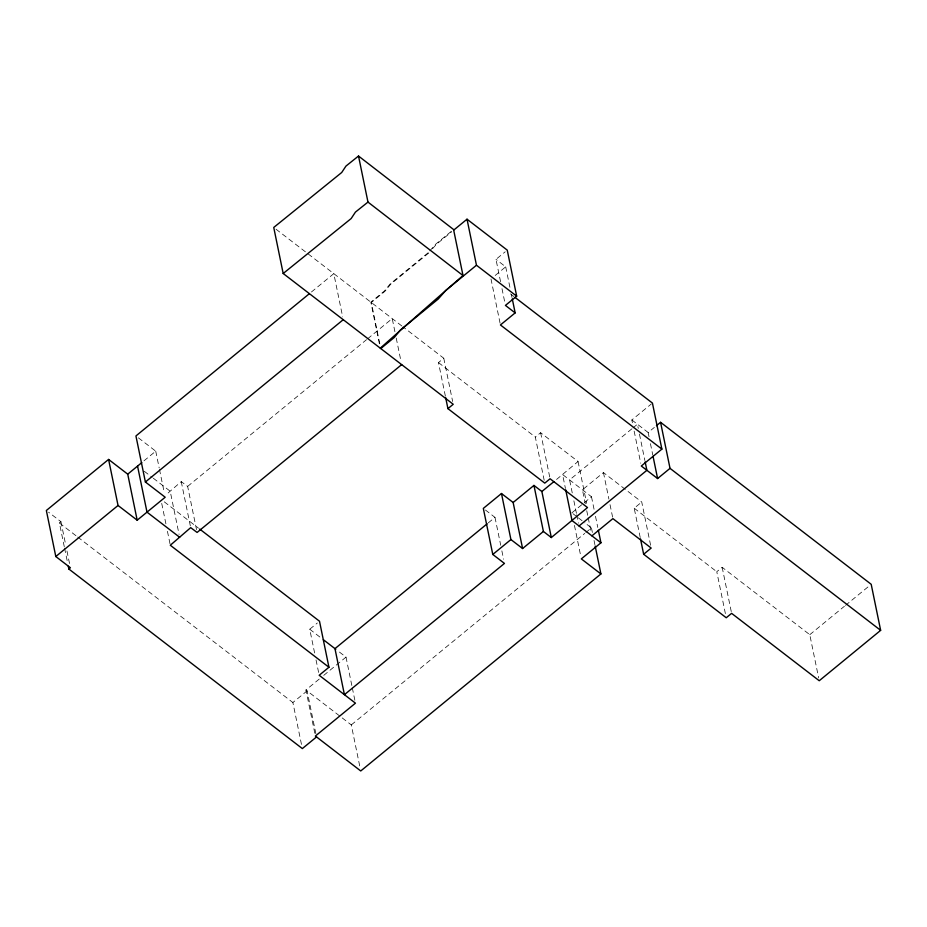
<?xml version="1.0" encoding="UTF-8"?>
<svg xmlns="http://www.w3.org/2000/svg" width="927" height="927" viewBox="0 0 927 927"><rect width="100%" height="100%" fill="white"/><g stroke="black" fill="none" stroke-linecap="round" stroke-linejoin="round"><path stroke-width="0.7" stroke-dasharray="4.63 3.48" d="M432.561 248.656L436.385 244.322L451.681 231.773M429.78 250.869L435.899 243.998L452.457 230.406M196.524 529.653L187.648 486.397L181.24 481.611L166.049 494.763M544.195 480.325L535.319 437.069L540.626 432.712L578.066 461.507L556.038 479.885M311.437 291.993L333.801 273.65L342.677 316.907M64.276 546.698L59.409 522.979L60.95 521.716L48.598 512.214M143.975 460.835L155.736 451.182L138.135 437.648M428.031 252.828L390.29 283.789L384.299 291.09L370.835 302.132L379.722 345.389M428.749 252.99L390.73 284.183L384.867 291.391L371.321 302.503L380.197 345.759M187.648 486.397L366.513 339.676M367.637 338.761L392.225 318.587L395.087 332.538M500.568 281.692L495.98 259.363L505.192 251.808M495.192 275.47L505.702 266.837L495.98 259.363M445.354 396.072L438.471 362.584L443.778 358.239L403.025 326.883M314.612 652.956L309.734 629.236L317.335 623.002M488.274 522.886L494.995 517.382L485.447 510.035M632.423 422.747L631.855 419.954L651.345 403.963M314.809 733.245L305.922 689.989L319.386 678.946M323.732 675.377L346.003 657.116L336.93 650.14M301.472 744.404L292.886 702.539L307.092 690.882L351.287 724.914L360.163 768.17M631.878 428.819L569.584 479.908L572.446 493.859M632.99 427.903L637.428 424.253L638.297 428.436M649.016 436.675L648.147 432.492L654.358 427.405M650.615 545.273L641.739 502.017L603.454 472.573L582.446 489.804L585.308 503.755M571.866 512.851L591.484 496.756L562.573 474.52L565.435 488.471M351.287 724.914L584.752 533.407M585.864 532.492L591.449 527.903L586.015 523.72M640.221 537.498L634.207 508.205L641.739 502.017M725.377 613.57L716.78 571.716L722.168 567.301L809.781 634.682L818.657 677.938M809.781 634.682L844.393 606.293M845.517 605.377L868.97 586.131M510.453 293.882L513.894 296.524M631.855 419.954L648.147 432.492M276.026 229.212L401.889 326.014M634.207 508.205L716.78 571.716M438.471 362.584L535.319 437.069M572.956 513.685L577.312 517.034M578.402 517.869L584.925 522.886M144.311 471.298L152.19 477.359M153.314 478.228L170.197 491.217L179.085 534.473M164.276 501.843L198.517 528.181M309.734 629.236L321.066 637.95M305.922 689.989L307.092 690.882L315.968 734.138M59.409 522.979L76.582 536.177M77.717 537.057L292.886 702.539M722.168 567.301L731.333 611.947M650.441 443.662L652.735 454.821M639.445 434.021L644.879 460.534M634.149 431.125L640.731 463.21M603.454 472.573L608.888 499.085M610.036 504.67L612.62 517.22M591.484 496.756L594.346 510.707M595.493 516.293L597.788 527.451M578.066 461.507L586.652 503.373M591.449 527.903L592.596 533.488M594.033 540.464L594.891 544.647M586.745 510.731L587.892 516.316M588.182 517.706L591.333 533.06M573.883 500.835L576.455 513.396M576.745 514.786L578.46 523.164M574.45 525.4L580.754 556.096M540.626 432.712L549.792 477.37M505.702 266.837L510.29 289.166M511.437 294.751L512.005 297.532M501.994 288.668L505.145 304.01M490.986 278.911L500.151 323.558M494.995 517.382L500.719 545.285M501.866 550.858L503.581 559.236M443.778 358.239L452.654 401.495M396.235 338.123L401.101 361.843M346.003 657.116L352.017 686.42M352.295 687.811L354.879 700.372M316.037 659.931L318.621 672.481M181.24 481.611L190.406 526.258M155.736 451.182L159.177 467.926M159.456 469.317L164.334 493.037M161.715 503.396L166.014 524.323M167.439 531.298L170.023 543.859M60.95 521.716L65.817 545.435M66.964 551.009L69.826 564.972M64.566 548.089L67.717 563.442"/><path stroke-width="1.39" d="M595.18 546.049L600.905 573.952L360.742 770.963L315.377 736.038L355.447 703.164L319.189 675.273L328.946 667.266L170.301 545.25L190.695 527.648L197.103 532.446L401.681 364.624M309.201 293.824L135.933 435.957L145.388 482.005L165.191 497.231L137.184 520.198L118.042 505.47L108.586 459.433L46.35 510.487L55.805 556.524L70.406 567.753L68.865 569.027L302.341 748.587L316.547 736.93M137.184 520.198L127.729 474.16L141.831 462.596M145.388 482.005L343.245 319.688M55.805 556.524L118.042 505.47M453.859 229.989L467.023 219.201L507.243 250.128L516.687 296.176L505.435 305.412L515.157 312.886L500.441 324.96L661.878 449.12L641.299 466.003L657.602 478.541L670.024 468.355L660.569 422.306L656.432 425.702M543.407 531.461L522.596 548.541L513.141 502.492L533.952 485.412L543.407 531.461L551.322 537.544L587.509 507.556L550.07 478.761L544.775 483.118L447.926 408.633L453.233 404.276L283.187 273.5L273.743 227.451L341.715 172.492L345.968 166.072L358.517 156.037L453.558 229.502L463.013 275.551C435.25 299.583 407.741 323.882 380.29 348.181M467.023 219.201L476.466 265.238L445.841 290.371L438.204 299.039L400.174 330.221L394.323 337.44L380.765 348.552M513.141 502.492L501.472 493.512L483.326 508.402L492.782 554.45L504.45 563.419L344.427 694.682L334.971 648.645L487.162 523.801M551.322 537.544L541.866 491.507L553.859 481.669M492.782 554.45L510.916 539.56L501.472 493.512M579.039 525.957L646.884 470.302L645.169 461.924M591.901 535.852L612.898 518.622L651.183 548.066L643.651 554.242L726.235 617.753L731.612 613.35L819.236 680.731L880.65 630.348L871.195 584.3L660.569 422.306M598.355 530.244L600.939 542.793L581.322 558.888L600.905 573.952M283.187 273.5L351.171 218.54L355.423 212.109L367.973 202.086L358.517 156.037M476.466 265.238L516.687 296.176M515.03 297.405L652.434 403.083L661.878 449.12M670.024 468.355L880.65 630.348M533.952 485.412L541.866 491.507M600.939 542.793L572.029 520.557L565.725 489.862M510.916 539.56L522.596 548.541M199.664 529.05L319.502 621.229L328.946 667.266M108.586 459.433L127.729 474.16M323.338 639.688L335.794 649.271M179.653 537.266L146.999 512.144L137.555 466.107M367.973 202.086L463.013 275.551M653.025 456.211L657.602 478.541M640.499 538.9L643.651 554.242M512.295 298.934L515.157 312.886M445.632 397.474L447.926 408.633M68.285 566.235L68.865 569.027"/></g></svg>
